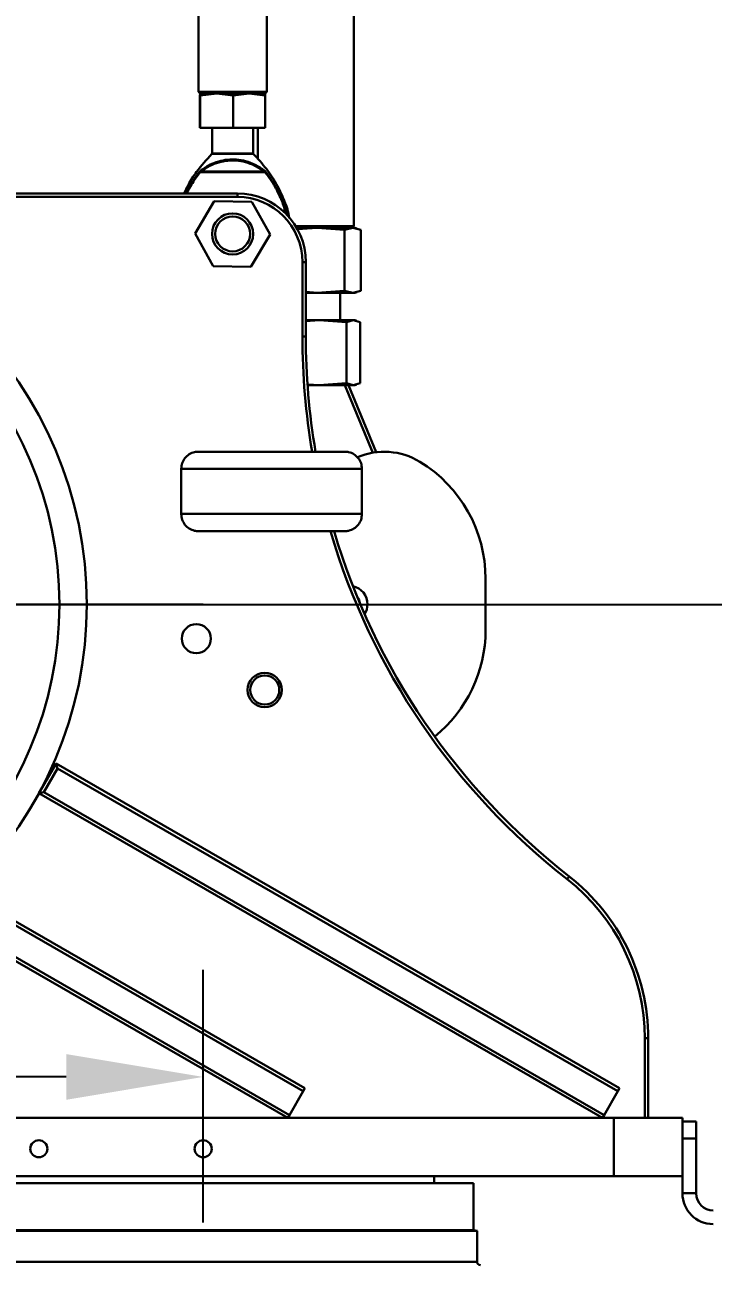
# Model space of a CAD drawing. Header units: millimetres. Extents: x 8 to 22425, y -1213 to 4973.
# Drawn here: x 10203.2 to 10404.3, y 3556.1 to 3918.3 of the extents above; entities that cross this region are included whole.
import ezdxf

# ---------------------------------------------------------------- set-up
doc = ezdxf.new("R2010")
doc.units = ezdxf.units.MM
doc.header["$PDSIZE"] = -1
doc.styles.get("Standard").update_dxf_attribs({"font": 'hyswlongfangsong.ttf'})
doc.dimstyles.new('ISO-25', dxfattribs={"dimscale": 25, "dimtxt": 3.5, "dimasz": 1.6, "dimexe": 1.25, "dimexo": 0.625, "dimtad": 1, "dimdec": 0, "dimzin": 9, "dimdsep": 46, "dimtxsty": 'Standard', "dimcen": 2.5, "dimadec": 0, "dimazin": 2, "dimtfac": 1, "dimtdec": 0, "dimtofl": 0, "dimtmove": 0, "dimatfit": 3, "dimfxl": 1, "dimarcsym": 0})

# ---------------------------------------------------------------- blocks, each defined once
blk = doc.blocks.new('*D170')
at = {"color": 0, "lineweight": -2, "transparency": 16777216}
for p, q in [((10120.92, 3749.07), (10816.81, 3749.07)), ((10785.56, 3709.07), (10785.56, 3165.07)), ((10540.92, 3125.07), (10816.81, 3125.07))]:
    blk.add_line(p, q, dxfattribs=at)
at = {"color": 0, "transparency": 16777216}
for points in [[(10778.89, 3709.07), (10792.22, 3709.07), (10785.56, 3749.07)], [(10778.89, 3165.07), (10792.22, 3165.07), (10785.56, 3125.07)]]:
    blk.add_solid(points, dxfattribs=at)
at = {"layer": 'Defpoints', "color": 0, "transparency": 16777216}
for p in [(10105.3, 3749.07), (10525.3, 3125.07), (10785.56, 3125.07)]:
    blk.add_point(p, dxfattribs=at)
at = {"color": 0, "transparency": 16777216, "insert": (10726.18, 3457.98), "char_height": 87.5, "attachment_point": 5, "rotation": 90}
blk.add_mtext('624', dxfattribs=at)
blk = doc.blocks.new('*D171')
at = {"color": 0, "lineweight": -2, "transparency": 16777216}
for p, q in [((10105.3, 3733.44), (10105.3, 3579.8)), ((10255.3, 3568.49), (10255.3, 3642.3)), ((10105.3, 3611.05), (9867.77, 3611.05)), ((10215.3, 3611.05), (10145.3, 3611.05))]:
    blk.add_line(p, q, dxfattribs=at)
at = {"color": 0, "transparency": 16777216}
for points in [[(10145.3, 3617.72), (10145.3, 3604.38), (10105.3, 3611.05)], [(10215.3, 3617.72), (10215.3, 3604.38), (10255.3, 3611.05)]]:
    blk.add_solid(points, dxfattribs=at)
at = {"layer": 'Defpoints', "color": 0, "transparency": 16777216}
for p in [(10105.3, 3749.07), (10255.3, 3611.05), (10255.3, 3552.87)]:
    blk.add_point(p, dxfattribs=at)
at = {"color": 0, "transparency": 16777216, "insert": (9939.68, 3670.42), "char_height": 87.5, "attachment_point": 5}
blk.add_mtext('150', dxfattribs=at)
blk = doc.blocks.new('*D173')
at = {"color": 0, "lineweight": -2, "transparency": 16777216}
for p, q in [((10120.92, 4329.07), (10815.43, 4329.07)), ((10784.18, 4289.07), (10784.18, 3789.07)), ((10120.92, 3749.07), (10815.43, 3749.07))]:
    blk.add_line(p, q, dxfattribs=at)
at = {"color": 0, "transparency": 16777216}
for points in [[(10777.51, 4289.07), (10790.84, 4289.07), (10784.18, 4329.07)], [(10777.51, 3789.07), (10790.84, 3789.07), (10784.18, 3749.07)]]:
    blk.add_solid(points, dxfattribs=at)
at = {"layer": 'Defpoints', "color": 0, "transparency": 16777216}
for p in [(10105.3, 4329.07), (10105.3, 3749.07), (10784.18, 3749.07)]:
    blk.add_point(p, dxfattribs=at)
at = {"color": 0, "transparency": 16777216, "insert": (10724.8, 4039.07), "char_height": 87.5, "attachment_point": 5, "rotation": 90}
blk.add_mtext('580', dxfattribs=at)
blk = doc.blocks.new('*D162')
at = {"color": 0, "lineweight": -2, "transparency": 16777216}
for p, q in [((9685.71, 3587.56), (9685.71, 2655.95)), ((10255.3, 3537.24), (10255.3, 2655.95)), ((10215.3, 2687.2), (9725.71, 2687.2))]:
    blk.add_line(p, q, dxfattribs=at)
at = {"color": 0, "transparency": 16777216}
for points in [[(9725.71, 2693.87), (9725.71, 2680.54), (9685.71, 2687.2)], [(10215.3, 2693.87), (10215.3, 2680.54), (10255.3, 2687.2)]]:
    blk.add_solid(points, dxfattribs=at)
at = {"layer": 'Defpoints', "color": 0, "transparency": 16777216}
for p in [(9685.71, 3603.18), (10255.3, 3552.87), (9685.71, 2687.2)]:
    blk.add_point(p, dxfattribs=at)
at = {"color": 0, "transparency": 16777216, "insert": (9970.5, 2746.58), "char_height": 87.5, "attachment_point": 5}
blk.add_mtext('570', dxfattribs=at)
blk = doc.blocks.new('*D164')
at = {"color": 0, "lineweight": -2, "transparency": 16777216}
for p, q in [((8741.62, 3571.79), (8741.62, 2271.34)), ((10255.3, 3537.24), (10255.3, 2271.34)), ((10215.3, 2302.59), (8781.62, 2302.59))]:
    blk.add_line(p, q, dxfattribs=at)
at = {"color": 0, "transparency": 16777216}
for points in [[(8781.62, 2309.26), (8781.62, 2295.93), (8741.62, 2302.59)], [(10215.3, 2309.26), (10215.3, 2295.93), (10255.3, 2302.59)]]:
    blk.add_solid(points, dxfattribs=at)
at = {"layer": 'Defpoints', "color": 0, "transparency": 16777216}
for p in [(8741.62, 3587.41), (10255.3, 3552.87), (8741.62, 2302.59)]:
    blk.add_point(p, dxfattribs=at)
at = {"color": 0, "transparency": 16777216, "insert": (9529.11, 2361.97), "char_height": 87.5, "attachment_point": 5}
blk.add_mtext('1514', dxfattribs=at)

msp = doc.modelspace()

# ---------------------------------------------------------------- linework, layer by layer
at = {"color": 161, "lineweight": 30, "true_color": 0x67adff}
for p, q in [((10299.3, 3859.57), (10299.3, 4218.57)), ((10273.9, 3898.78), (10273.9, 4152.81)), ((10253.9, 4148.28), (10253.9, 3898.78)), ((10253.9, 3898.78), (10254.4, 3898.28)), ((10254.4, 3898.28), (10254.33, 3897.74)), ((10254.47, 3897.74), (10254.4, 3898.28)), ((10254.4, 3898.28), (10259.25, 3898.28)), ((10259.25, 3898.28), (10254.47, 3897.74)), ((10264.03, 3897.74), (10259.25, 3898.28)), ((10268.75, 3898.28), (10264.03, 3897.74)), ((10273.46, 3897.74), (10268.75, 3898.28)), ((10273.4, 3898.28), (10270.38, 3898.28)), ((10273.4, 3898.28), (10273.9, 3898.78)), ((10273.4, 3898.28), (10273.46, 3897.74)), ((10254.33, 3888.28), (10254.33, 3897.74)), ((10254.47, 3888.28), (10254.47, 3897.74)), ((10264.03, 3888.28), (10264.03, 3897.74)), ((10273.46, 3888.28), (10273.46, 3897.74)), ((10254.47, 3888.28), (10254.33, 3888.28)), ((10264.03, 3888.28), (10254.47, 3888.28)), ((10257.9, 3880.76), (10257.9, 3888.28)), ((10273.46, 3888.28), (10264.03, 3888.28)), ((10269.9, 3880.76), (10269.9, 3888.28)), ((10271.3, 3888.28), (10271.3, 3879.09)), ((10254.4, 3875.33), (10273.39, 3875.33)), ((10254.68, 3875.47), (10273.12, 3875.47)), ((10110.3, 3869.07), (10265.3, 3869.07)), ((10265.3, 3868.07), (10110.3, 3868.07)), ((10258.56, 3866.86), (10252.93, 3857.44)), ((10269.52, 3866.69), (10258.56, 3866.86)), ((10265.3, 3869.07), (10265.3, 3868.07)), ((10274.87, 3857.11), (10269.52, 3866.69)), ((10282.32, 3859.57), (10295.39, 3859.57)), ((10288.62, 3859.07), (10282.62, 3859.07)), ((10282.82, 3858.64), (10288.62, 3859.07)), ((10288.62, 3859.07), (10296.63, 3858.48)), ((10298.98, 3859.07), (10288.62, 3859.07)), ((10295.39, 3859.57), (10299.3, 3859.57)), ((10296.63, 3858.48), (10298.98, 3859.07)), ((10296.63, 3858.48), (10296.63, 3840.66)), ((10298.8, 3859.07), (10299.3, 3859.57)), ((10298.98, 3859.07), (10301.32, 3858.48)), ((10298.98, 3859.07), (10299.57, 3859.07)), ((10300.22, 3858.89), (10299.57, 3859.07)), ((10301.32, 3858.48), (10301.32, 3840.66)), ((10252.93, 3857.44), (10258.27, 3847.86)), ((10269.24, 3847.7), (10274.87, 3857.11)), ((10258.27, 3847.86), (10269.24, 3847.7)), ((10284.3, 3827.27), (10284.3, 3849.07)), ((10285.3, 3849.07), (10284.3, 3849.07)), ((10285.3, 3849.07), (10285.3, 3827.27)), ((10288.62, 3840.07), (10285.3, 3840.31)), ((10296.63, 3840.66), (10288.62, 3840.07)), ((10298.98, 3840.07), (10296.63, 3840.66)), ((10301.32, 3840.66), (10298.98, 3840.07)), ((10299.57, 3840.07), (10300.22, 3840.24)), ((10288.62, 3840.07), (10285.3, 3840.07)), ((10298.98, 3840.07), (10288.62, 3840.07)), ((10295.3, 3832.07), (10295.3, 3840.07)), ((10299.57, 3840.07), (10298.98, 3840.07)), ((10285.3, 3831.77), (10289.21, 3832.07)), ((10289.21, 3832.07), (10285.3, 3832.07)), ((10289.21, 3832.07), (10297.13, 3831.48)), ((10299.14, 3832.07), (10289.21, 3832.07)), ((10297.13, 3831.48), (10299.14, 3832.07)), ((10297.13, 3831.48), (10297.13, 3813.66)), ((10299.14, 3832.07), (10301.14, 3831.48)), ((10299.14, 3832.07), (10299.57, 3832.07)), ((10300.04, 3831.94), (10299.57, 3832.07)), ((10301.14, 3831.48), (10301.14, 3813.66)), ((10285.3, 3827.27), (10284.3, 3827.27)), ((10296.72, 3813.07), (10285.8, 3813.07)), ((10289.21, 3813.07), (10285.88, 3813.31)), ((10297.13, 3813.66), (10289.21, 3813.07)), ((10304.86, 3793.37), (10296.72, 3813.07)), ((10296.72, 3813.07), (10297.8, 3813.07)), ((10299.14, 3813.07), (10297.13, 3813.66)), ((10299.14, 3813.07), (10297.8, 3813.07)), ((10297.8, 3813.07), (10305.88, 3793.52)), ((10301.14, 3813.66), (10299.14, 3813.07)), ((10299.57, 3813.07), (10299.14, 3813.07)), ((10299.57, 3813.07), (10300.04, 3813.19)), ((10253.9, 3793.67), (10296.7, 3793.67)), ((10301.7, 3788.67), (10248.9, 3788.67)), ((10248.9, 3788.67), (10248.9, 3775.47)), ((10301.7, 3788.67), (10301.7, 3775.47)), ((10248.9, 3775.47), (10301.7, 3775.47)), ((10296.7, 3770.47), (10253.9, 3770.47)), ((10337.8, 3741.57), (10337.8, 3756.57)), ((10207.34, 3693.9), (10212.33, 3702.56)), ((10212.33, 3702.56), (10376.97, 3607.73)), ((10212.33, 3702.56), (10212.73, 3701.17)), ((10212.33, 3702.56), (10212.33, 3702.56)), ((10212.73, 3701.17), (10208.74, 3694.24)), ((10376.47, 3606.87), (10212.73, 3701.17)), ((10208.74, 3694.24), (10207.34, 3693.9)), ((10207.34, 3693.89), (10207.34, 3693.9)), ((10371.98, 3599.07), (10207.34, 3693.89)), ((10208.74, 3694.24), (10372.48, 3599.93)), ((10362.22, 3669.63), (10361.61, 3668.84)), ((10185.36, 3665.13), (10285.02, 3607.73)), ((10284.52, 3606.87), (10185.8, 3663.73)), ((10280.03, 3599.07), (10180.37, 3656.46)), ((10181.8, 3656.79), (10280.52, 3599.93)), ((10384.3, 3599.07), (10384.3, 3622.33)), ((10385.3, 3622.33), (10384.3, 3622.33)), ((10385.3, 3622.33), (10385.3, 3599.07)), ((10284.52, 3606.87), (10280.52, 3599.93)), ((10285.02, 3607.73), (10284.52, 3606.87)), ((10376.47, 3606.87), (10372.48, 3599.93)), ((10376.97, 3607.73), (10376.47, 3606.87)), ((10135.3, 3599.07), (10375.3, 3599.07)), ((10280.52, 3599.93), (10280.03, 3599.07)), ((10372.48, 3599.93), (10371.98, 3599.07)), ((10375.3, 3582.07), (10375.3, 3599.07)), ((10375.3, 3599.07), (10395.3, 3599.07)), ((10395.3, 3599.07), (10395.3, 3582.07)), ((10395.3, 3598.07), (10399.3, 3598.07)), ((10399.3, 3598.07), (10399.3, 3593.07)), ((10399.3, 3593.07), (10395.3, 3593.07)), ((10399.3, 3577.07), (10399.3, 3593.07)), ((10375.3, 3582.07), (10135.3, 3582.07)), ((10176.3, 3580.07), (10255.3, 3580.07)), ((10255.3, 3580.07), (10334.3, 3580.07)), ((10322.8, 3580.07), (10322.8, 3582.07)), ((10334.3, 3566.27), (10334.3, 3580.07)), ((10375.3, 3582.07), (10395.3, 3582.07)), ((10395.3, 3577.07), (10395.3, 3582.07)), ((10399.3, 3577.07), (10395.3, 3577.07)), ((10175.3, 3566.07), (10335.3, 3566.07)), ((10176.3, 3566.27), (10255.3, 3566.27)), ((10255.3, 3566.27), (10334.3, 3566.27)), ((10335.3, 3566.07), (10334.3, 3566.27)), ((10335.3, 3557.07), (10335.3, 3566.07)), ((10175.3, 3557.07), (10255.3, 3557.07)), ((10255.3, 3557.07), (10335.3, 3557.07))]:
    msp.add_line(p, q, dxfattribs=at)
msp.add_line((10255.3, 3749.07), (10105.3, 3749.07))
at = {"color": 161, "lineweight": 30, "true_color": 0x67adff, "flags": 128}
for points in [[(10253.9, 3898.78), (10253.91, 3898.78), (10254.16, 3898.78), (10254.76, 3898.78), (10255.69, 3898.78), (10256.92, 3898.78), (10258.41, 3898.78), (10260.09, 3898.78), (10261.91, 3898.78), (10263.8, 3898.78), (10265.69, 3898.78), (10267.52, 3898.78), (10269.22, 3898.78), (10270.72, 3898.78)], [(10270.38, 3898.28), (10268.9, 3898.28), (10267.23, 3898.28), (10265.43, 3898.28), (10263.58, 3898.28), (10261.73, 3898.28), (10259.97, 3898.28), (10258.35, 3898.28), (10256.96, 3898.28), (10255.82, 3898.28), (10255, 3898.28), (10254.52, 3898.28), (10254.4, 3898.28)], [(10259.25, 3898.28), (10260.37, 3898.28), (10261.55, 3898.28), (10262.77, 3898.28), (10264.01, 3898.28), (10265.25, 3898.28), (10266.47, 3898.28), (10267.64, 3898.28), (10268.75, 3898.28)], [(10268.75, 3898.28), (10269.77, 3898.28), (10270.7, 3898.28), (10271.5, 3898.28), (10272.18, 3898.28), (10272.72, 3898.28), (10273.1, 3898.28), (10273.33, 3898.28), (10273.4, 3898.28)], [(10270.72, 3898.78), (10271.98, 3898.78), (10272.95, 3898.78), (10273.59, 3898.78), (10273.88, 3898.78), (10273.9, 3898.78)], [(10269.96, 3880.62), (10269.78, 3880.62), (10269.26, 3880.62), (10268.43, 3880.62), (10267.34, 3880.62), (10266.05, 3880.62), (10264.63, 3880.62), (10263.17, 3880.62), (10261.75, 3880.62), (10260.46, 3880.62), (10259.36, 3880.62), (10258.53, 3880.62), (10258.02, 3880.62), (10257.84, 3880.62)], [(10269.9, 3880.76), (10269.69, 3880.76), (10269.09, 3880.76), (10268.14, 3880.76), (10266.9, 3880.76), (10265.45, 3880.76), (10263.9, 3880.76), (10262.35, 3880.76), (10260.9, 3880.76), (10259.66, 3880.76), (10258.7, 3880.76), (10258.1, 3880.76), (10257.9, 3880.76)], [(10254.25, 3875.44), (10254.26, 3875.44), (10254.28, 3875.43), (10254.29, 3875.41), (10254.31, 3875.4), (10254.33, 3875.38), (10254.35, 3875.36), (10254.38, 3875.35), (10254.4, 3875.33)], [(10273.54, 3875.44), (10273.53, 3875.44), (10273.52, 3875.43), (10273.51, 3875.41), (10273.49, 3875.4), (10273.47, 3875.38), (10273.44, 3875.36), (10273.42, 3875.35), (10273.39, 3875.33)]]:
    msp.add_lwpolyline(points, dxfattribs=at)
at = {"color": 161, "lineweight": 30, "true_color": 0x67adff}
for centre, radius in [((10105.3, 3749.07), 116), ((10263.9, 3857.28), 6), ((10263.9, 3857.28), 5.1), ((10105.3, 3749.07), 108), ((10253.3, 3739.07), 4.25), ((10273.3, 3724.07), 5), ((10273.3, 3724.07), 4.25), ((10207.3, 3590.07), 2.5), ((10255.3, 3590.07), 2.5)]:
    msp.add_circle(centre, radius, dxfattribs=at)
for centre, radius, start, end in [((10257.7, 3880.76), 0.2, 314.7155, 359.9998), ((10270.1, 3880.76), 0.2, 179.9998, 225.2841), ((10254.83, 3875.72), 0.294, 178.9887, 239.9633), ((10272.97, 3875.72), 0.294, 300.0354, 1.0066), ((10265.3, 3849.07), 20, 0, 90), ((10265.3, 3849.07), 19, 0, 90), ((10485.3, 3827.27), 201, 180, 189.6244), ((10485.3, 3827.27), 200, 180, 189.673), ((10308.19, 3773.65), 20, 58.6914, 112.9838), ((10297.8, 3756.57), 40, 0, 58.6914), ((10485.3, 3827.27), 201, 196.4162, 232.0201), ((10485.3, 3827.27), 200, 196.5006, 232.0201), ((10297.8, 3749.07), 5.5, 0, 76.9885), ((10297.8, 3749.07), 3.3, 5.7778, 39.5037), ((10297.8, 3749.07), 5.5, 328.293, 0), ((10297.8, 3741.57), 40, 308.965, 0), ((10325.3, 3622.33), 59, 0, 52.0201), ((10325.3, 3622.33), 60, 0, 52.0201), ((10404.3, 3577.07), 9, 180, 270), ((10404.3, 3577.07), 5, 180, 270), ((10336.3, 3557.07), 1, 180, 270)]:
    msp.add_arc(centre, radius, start, end, dxfattribs=at)
for points, knots in [([(10249.74, 3869.07), (10250.14, 3869.94), (10251.16, 3872.15), (10253.75, 3876.14), (10256.29, 3878.92), (10257.84, 3880.62)], [0, 0, 0, 0, 0.2027336, 0.5152416, 1, 1, 1, 1]), ([(10280.44, 3861.92), (10280.43, 3861.97), (10280.27, 3863.65), (10279.12, 3866.84), (10276.99, 3871.63), (10273.94, 3876.33), (10271.28, 3879.2), (10269.96, 3880.62)], [0, 0, 0, 0, 0.006859, 0.232134, 0.460997, 0.732332, 1, 1, 1, 1]), ([(10254.53, 3875.73), (10255.38, 3876.32), (10256.94, 3877.42), (10259.69, 3878.49), (10262.37, 3879.02), (10265.09, 3879.05), (10267.87, 3878.57), (10270.75, 3877.49), (10272.38, 3876.35), (10273.27, 3875.73)], [0, 0, 0, 0, 0.16572, 0.306858, 0.432042, 0.550943, 0.680718, 0.827093, 1, 1, 1, 1]), ([(10254.68, 3875.47), (10255.51, 3876.06), (10257.05, 3877.15), (10259.76, 3878.21), (10262.4, 3878.74), (10265.07, 3878.78), (10267.8, 3878.29), (10270.64, 3877.22), (10272.25, 3876.08), (10273.12, 3875.47)], [0, 0, 0, 0, 0.166268, 0.307446, 0.432305, 0.550743, 0.68015, 0.826532, 1, 1, 1, 1]), ([(10250.28, 3869.07), (10250.31, 3869.13), (10250.89, 3870.4), (10252.14, 3872.58), (10253.59, 3874.55), (10254.25, 3875.44)], [0, 0, 0, 0, 0.026342, 0.556702, 1, 1, 1, 1]), ([(10250.51, 3869.07), (10250.7, 3869.46), (10251.2, 3870.51), (10252.12, 3872.07), (10253.23, 3873.77), (10254.01, 3874.81), (10254.4, 3875.33)], [0, 0, 0, 0, 0.175338, 0.474421, 0.7348, 1, 1, 1, 1]), ([(10254.25, 3875.44), (10254.3, 3875.5), (10254.39, 3875.61), (10254.49, 3875.69), (10254.53, 3875.73)], [0, 0, 0, 0, 0.547438, 1, 1, 1, 1]), ([(10254.4, 3875.33), (10254.45, 3875.36), (10254.54, 3875.41), (10254.64, 3875.45), (10254.68, 3875.47)], [0, 0, 0, 0, 0.544028, 1, 1, 1, 1]), ([(10273.12, 3875.47), (10273.17, 3875.44), (10273.27, 3875.4), (10273.36, 3875.35), (10273.39, 3875.33)], [0, 0, 0, 0, 0.5782619, 1, 1, 1, 1]), ([(10273.27, 3875.73), (10273.32, 3875.68), (10273.42, 3875.6), (10273.51, 3875.49), (10273.54, 3875.44)], [0, 0, 0, 0, 0.573441, 1, 1, 1, 1]), ([(10273.39, 3875.33), (10273.7, 3874.93), (10274.3, 3874.14), (10275.14, 3872.91), (10275.97, 3871.57), (10276.91, 3869.91), (10278.08, 3867.44), (10279.01, 3865.13), (10279.34, 3863.53), (10279.4, 3863.21)], [0, 0, 0, 0, 0.1104267, 0.2186501, 0.3266825, 0.4577874, 0.6394125, 0.9291033, 1, 1, 1, 1]), ([(10273.54, 3875.44), (10273.8, 3875.11), (10274.33, 3874.42), (10275.11, 3873.3), (10275.9, 3872.07), (10276.69, 3870.71), (10277.5, 3869.14), (10278.32, 3867.35), (10279.06, 3865.3), (10279.55, 3863.8), (10279.7, 3862.97), (10279.71, 3862.88)], [0, 0, 0, 0, 0.089153, 0.185638, 0.289263, 0.400573, 0.519745, 0.665267, 0.819595, 0.982422, 1, 1, 1, 1]), ([(10253.9, 3793.67), (10253.88, 3793.67), (10253.51, 3793.67), (10252.58, 3793.56), (10251.19, 3792.99), (10249.93, 3791.85), (10249.06, 3790.35), (10248.95, 3789.23), (10248.9, 3788.67)], [0, 0, 0, 0, 0.006655, 0.141681, 0.356371, 0.570948, 0.785474, 1, 1, 1, 1]), ([(10301.7, 3788.67), (10301.64, 3789.23), (10301.53, 3790.35), (10300.67, 3791.85), (10299.4, 3792.99), (10298.01, 3793.56), (10297.09, 3793.67), (10296.72, 3793.67), (10296.7, 3793.67)], [0, 0, 0, 0, 0.214526, 0.429052, 0.643629, 0.858319, 0.993345, 1, 1, 1, 1]), ([(10248.9, 3775.47), (10248.95, 3774.9), (10249.06, 3773.78), (10249.93, 3772.28), (10251.19, 3771.15), (10252.58, 3770.58), (10253.51, 3770.47), (10253.88, 3770.47), (10253.9, 3770.47)], [0, 0, 0, 0, 0.214528, 0.429053, 0.643629, 0.858319, 0.993345, 1, 1, 1, 1]), ([(10296.7, 3770.47), (10296.72, 3770.47), (10297.09, 3770.47), (10298.01, 3770.58), (10299.4, 3771.15), (10300.67, 3772.28), (10301.53, 3773.78), (10301.64, 3774.9), (10301.7, 3775.47)], [0, 0, 0, 0, 0.006655, 0.141681, 0.356371, 0.570947, 0.785472, 1, 1, 1, 1])]:
    msp.add_open_spline(points, degree=3, knots=knots, dxfattribs=at)

# ---------------------------------------------------------------- dimensions: what is measured, and where the dimension line sits
dim = msp.add_aligned_dim(p1=(10105.3, 4329.07), p2=(10105.3, 3749.07), distance=678.88, dimstyle='ISO-25')
dim.commit()
dim.dimension.update_dxf_attribs({"geometry": '*D173', "text_midpoint": (10724.8, 4039.07)})
for base, p1, p2, picture, middle in [((10255.3, 3611.05), (10105.3, 3749.07), (10255.3, 3552.87), '*D171', (9939.68, 3611.05)), ((8741.62, 2302.59), (10255.3, 3552.87), (8741.62, 3587.41), '*D164', (9529.11, 2302.59))]:
    dim = msp.add_linear_dim(base=base, p1=p1, p2=p2, dimstyle='ISO-25')
    dim.commit()
    dim.dimension.update_dxf_attribs({"geometry": picture, "text_midpoint": middle, "dimtype": 160})
dim = msp.add_linear_dim(base=(10785.56, 3125.07), p1=(10105.3, 3749.07), p2=(10525.3, 3125.07), angle=90, dimstyle='ISO-25')
dim.commit()
dim.dimension.update_dxf_attribs({"geometry": '*D170', "text_midpoint": (10785.56, 3457.98), "dimtype": 160})
dim = msp.add_linear_dim(base=(9685.71, 2687.2), p1=(10255.3, 3552.87), p2=(9685.71, 3603.18), dimstyle='ISO-25')
dim.commit()
dim.dimension.update_dxf_attribs({"geometry": '*D162', "text_midpoint": (9970.5, 2746.58)})

doc.saveas('drawing.dxf')
